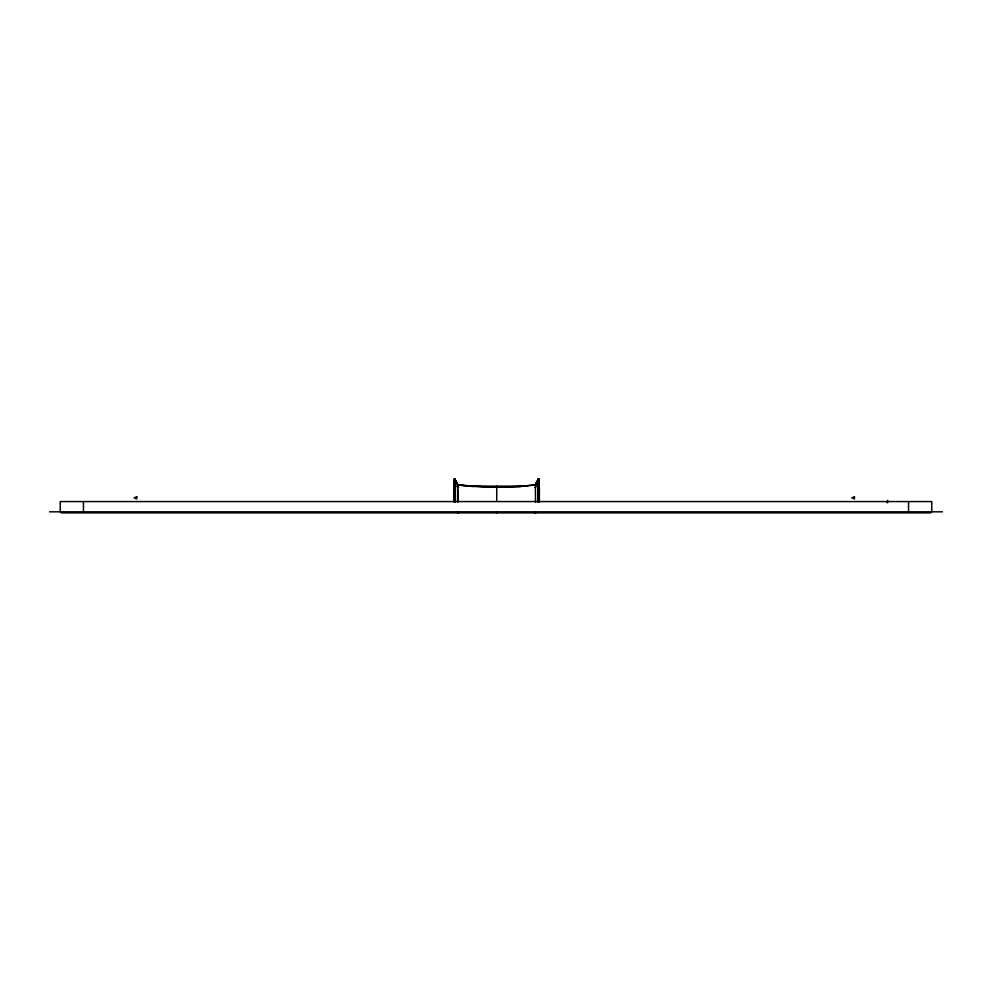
<?xml version="1.0" encoding="UTF-8"?>
<svg xmlns="http://www.w3.org/2000/svg" width="992" height="992" viewBox="0 0 992 992"><rect width="100%" height="100%" fill="white"/><g stroke="black" fill="none" stroke-linecap="round" stroke-linejoin="round"><path stroke-width="1.49" d="M504.581 487.035L520.205 486.526L488.882 487.308L457.672 484.877M519.932 486.526L535.655 484.877L519.932 486.402M472.998 486.526L457.659 485.001L454.981 479.372M457.548 484.877L473.258 486.402M454.77 479.322L457.944 485.038L455.03 479.322M535.172 484.89L538.172 479.322M538.346 479.31L535.358 484.865L538.222 479.372M536.015 486.13L535.395 487.332M535.035 487.37L536.275 486.13M535.395 486.886L535.531 502.225M457.287 512.207L458.068 512.653M457.548 512.653L458.341 512.207M534.874 512.207L535.258 512.889L535.655 512.207M535.134 512.207L535.531 512.889L535.916 512.207M136.698 496.769L134.069 497.848L136.698 498.926L136.908 496.769M466.054 486.13L527.149 486.13M457.808 486.886L457.672 502.225M504.581 487.171L473.01 486.402M454.113 487.196L455.117 487.196M538.086 487.196L539.09 487.196M49.6 511.822L942.4 511.822M61.268 512.889L930.732 512.889M457.188 486.13L458.664 487.593M456.928 486.13L457.944 487.146M931.786 511.822L931.786 501.568L60.214 501.568L60.214 511.822M908.548 501.568L908.548 511.822M887.629 502.671L887.629 500.402L887.096 502.671M539.388 487.196L539.388 501.729M539.09 478.851L539.09 501.729M538.817 478.851L538.817 487.196M538.358 478.851L538.358 487.196M538.086 478.851L538.086 501.729M538.048 487.196L538.048 501.729M537.788 487.196L537.788 501.729M535.531 511.971L535.531 512.889M535.258 511.971L535.258 512.889M496.732 486.13L496.732 500.514M496.732 511.971L496.732 512.889M496.471 486.13L496.471 486.75M496.471 511.971L496.471 512.889M458.068 486.675L458.068 487.332M457.944 490.023L457.944 500.514M457.944 511.971L457.944 512.889M457.672 511.971L457.672 512.889M455.415 487.196L455.415 501.729M455.117 478.851L455.117 501.729M454.844 478.851L454.844 501.729M454.386 478.851L454.386 501.729M454.113 478.851L454.113 501.729M453.815 487.196L453.815 501.729M83.452 501.568L83.452 511.822M854.459 496.769L851.843 497.848L854.459 498.926L854.459 496.769"/></g></svg>
